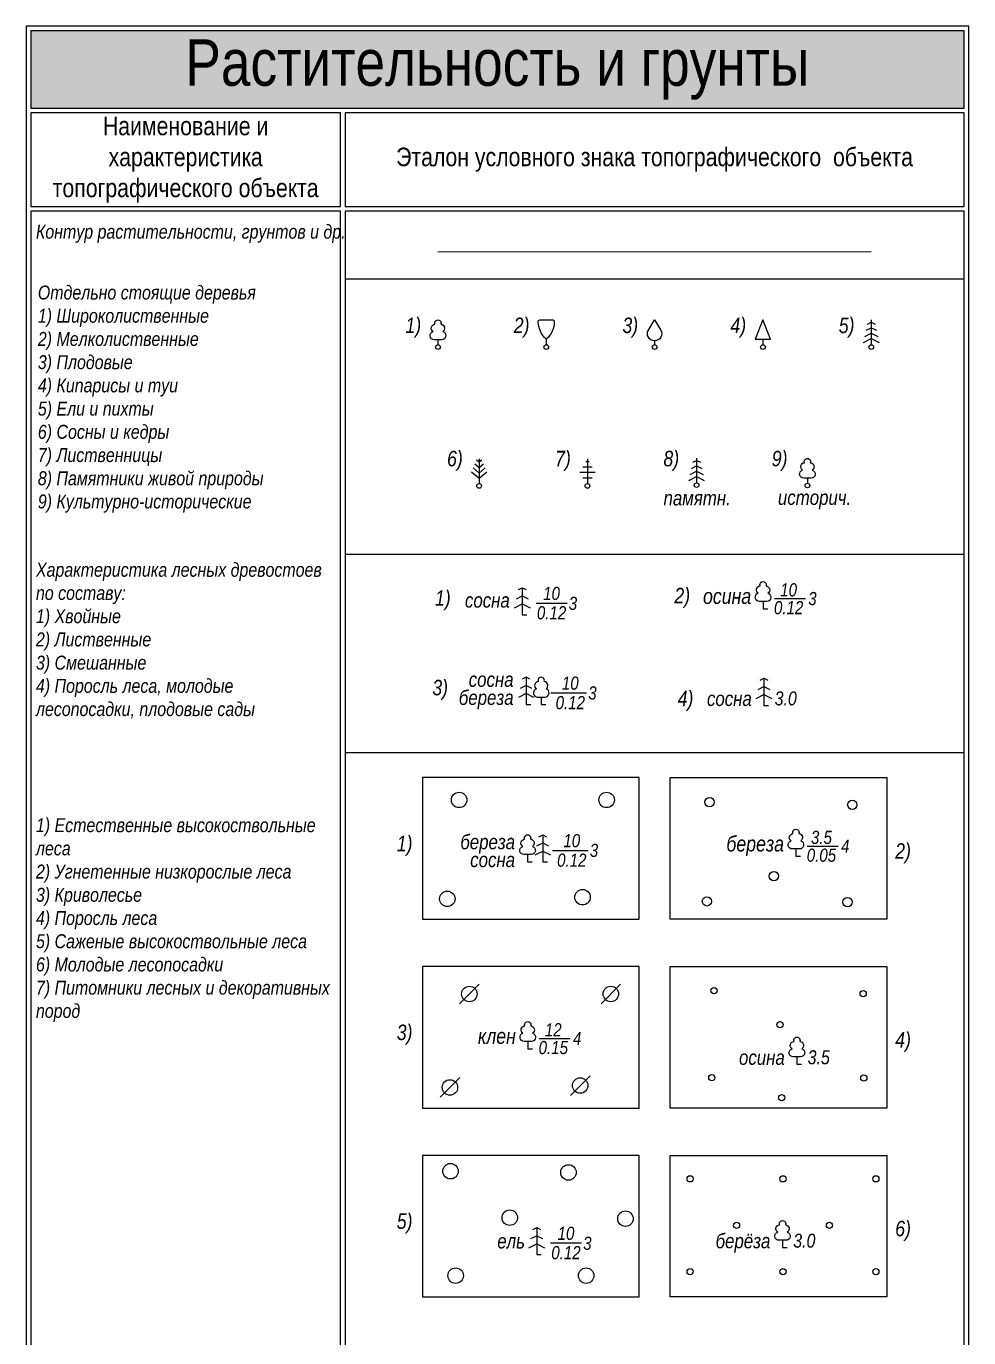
# Model space of a CAD drawing. Header units: metres. Extents: x -393 to 694, y -10 to 691.
# Drawn here: x 262.5 to 323.4, y 421.7 to 506.5 of the extents above; entities that cross this region are included whole.
import ezdxf
from ezdxf.enums import TextEntityAlignment as Align

# ---------------------------------------------------------------- set-up
doc = ezdxf.new("R2010")
doc.units = ezdxf.units.M
doc.linetypes.add('СП_Граница маскировки', pattern=[3, 0, -3])
doc.layers.add('18 Растительность и грунты', color=7, linetype='Continuous', lineweight=20)
doc.styles.add('СП_Д', font='ARIALNI.TTF')
doc.styles.add('СП_Р', font='ARIALN.TTF')
doc.linetypes.add('СП_10.1', pattern='A,0,[133,ltypeshp.shx,S=0.1,R=0,X=0,Y=0],-0.02,[133,ltypeshp.shx,S=0.06,R=0,X=0.02,Y=0],-0.02,[133,ltypeshp.shx,S=0.02,R=0,X=0.04,Y=0],-1.2', length=1.24)

# ---------------------------------------------------------------- blocks, each defined once
blk = doc.blocks.new('СП_10.7')
at = {"color": 0, "linetype": 'СП_Граница маскировки', "lineweight": 0}
blk.add_wipeout([(0, 1), (-0.71, 0.71), (-1, 0), (-0.71, -0.71), (0, -1), (0.71, -0.71), (1, 0), (0.71, 0.71)], dxfattribs=at)
at = {"color": 0, "linetype": 'ByBlock', "lineweight": -2}
blk.add_circle((0, 0), 1, dxfattribs=at)
blk = doc.blocks.new('СП_10.4')
at = {"color": 0, "linetype": 'СП_Граница маскировки', "lineweight": 0}
blk.add_wipeout([(0, 0.6), (-0.42, 0.42), (-0.6, 0), (-0.42, -0.42), (0, -0.6), (0.42, -0.42), (0.6, 0), (0.42, 0.42)], dxfattribs=at)
at = {"color": 0, "linetype": 'ByBlock', "lineweight": -2}
blk.add_circle((0, 0), 0.6, dxfattribs=at)
blk = doc.blocks.new('СП_10.5')
at = {"color": 0, "lineweight": -2}
blk.add_lwpolyline([(-1.27, -1.27), (1.27, 1.27)], dxfattribs=at)
blk.add_circle((0, 0), 1, dxfattribs=at)
blk = doc.blocks.new('СП_10.6')
at = {"color": 0, "linetype": 'ByBlock', "lineweight": -2}
blk.add_circle((0, 0), 0.4, dxfattribs=at)
blk = doc.blocks.new('*U866')
at = {"color": 0, "linetype": 'Continuous', "lineweight": -2}
blk.add_line((1.47, 1.33), (5.47, 1.33), dxfattribs=at)
at = {"color": 0, "linetype": 'ByBlock', "lineweight": -2}
blk.add_lwpolyline([(0, 0.95), (-0.47, 0.95, -0.870665), (-0.62, 2, -0.721398), (-0.38, 2.95, -1.460871), (0.38, 2.95, -0.721398), (0.62, 2, -0.870665), (0.47, 0.95)], format="xyb", close=True, dxfattribs=at)
blk.add_lwpolyline([(0, 0.95), (0, 0), (0.6, 0)], dxfattribs=at)
at = {"color": 0, "linetype": 'ByBlock', "lineweight": -2, "style": 'СП_Д'}
for tag, p in [('P1', (-1.53, 1.63)), ('P2', (-1.62, -1))]:
    blk.add_attdef(tag, text='', height=1.9, dxfattribs=at).set_placement(p, align=Align.RIGHT)
for tag, p in [('V', (3.3, 3.3)), ('T', (3.3, 1))]:
    blk.add_attdef(tag, text='', height=1.7, dxfattribs=at).set_placement(p, align=Align.TOP_CENTER)
blk.add_attdef('R', (5.84, 0.47), '', height=1.7, dxfattribs=at)
blk = doc.blocks.new('*U698')
at = {"color": 0, "linetype": 'ByBlock', "lineweight": -2}
for points in [[(-1.46, 3.25), (-1.96, 3.5), (-2.46, 3.25)], [(-1.96, 3.5), (-1.96, 0)], [(-1.21, 2.07), (-1.96, 2.45), (-2.71, 2.07)], [(-0.96, 0.9), (-1.96, 1.4), (-2.96, 0.9)], [(-1.96, 0), (-1.36, 0)], [(0, 0.95), (0, 0)], [(0, 0), (0.6, 0)], [(1.25, 1.49), (5.85, 1.49)]]:
    blk.add_lwpolyline(points, dxfattribs=at)
blk.add_lwpolyline([(0, 0.95), (0.47, 0.95, 0.870665), (0.62, 2, 0.721398), (0.38, 2.95, 1.460871), (-0.38, 2.95, 0.721398), (-0.62, 2, 0.870665), (-0.47, 0.95)], format="xyb", close=True, dxfattribs=at)
at = {"color": 0, "linetype": 'ByBlock', "lineweight": -2, "style": 'СП_Д'}
for tag, p in [('P2', (-3.58, 3.64)), ('P1', (-3.58, 1.33))]:
    blk.add_attdef(tag, text='', height=1.9, dxfattribs=at).set_placement(p, align=Align.RIGHT)
blk.add_attdef('V', text='', height=1.7, dxfattribs=at).set_placement((3.75, 1.9), align=Align.CENTER)
blk.add_attdef('R', (6.07, 0.64), '', height=1.7, dxfattribs=at)
blk.add_attdef('T', text='', height=1.7, dxfattribs=at).set_placement((3.75, 1.08), align=Align.TOP_CENTER)
blk = doc.blocks.new('*U697')
at = {"color": 0, "linetype": 'ByBlock', "lineweight": -2}
blk.add_lwpolyline([(-1.96, 0.95), (-2.43, 0.95, -0.870665), (-2.58, 2, -0.721398), (-2.34, 2.95, -1.460871), (-1.58, 2.95, -0.721398), (-1.34, 2, -0.870665), (-1.49, 0.95)], format="xyb", close=True, dxfattribs=at)
for points in [[(-0.5, 3.25), (0, 3.5), (0.5, 3.25)], [(0, 3.5), (0, 0)], [(-0.75, 2.07), (0, 2.45), (0.75, 2.07)], [(-1.96, 0.95), (-1.96, 0)], [(-1.96, 0), (-1.36, 0)], [(-1, 0.9), (0, 1.4), (1, 0.9)], [(0, 0), (0.6, 0)], [(1.25, 1.49), (5.85, 1.49)]]:
    blk.add_lwpolyline(points, dxfattribs=at)
at = {"color": 0, "linetype": 'ByBlock', "lineweight": -2, "style": 'СП_Д'}
for tag, p in [('P1', (-3.58, 1.64)), ('P2', (-3.58, -0.67))]:
    blk.add_attdef(tag, text='', height=1.9, dxfattribs=at).set_placement(p, align=Align.RIGHT)
blk.add_attdef('V', text='', height=1.7, dxfattribs=at).set_placement((3.75, 1.9), align=Align.CENTER)
blk.add_attdef('R', (6.07, 0.64), '', height=1.7, dxfattribs=at)
blk.add_attdef('T', text='', height=1.7, dxfattribs=at).set_placement((3.75, 1.08), align=Align.TOP_CENTER)
blk = doc.blocks.new('*U686')
at = {"color": 0, "linetype": 'ByBlock', "lineweight": -2}
blk.add_lwpolyline([(0, 0.95), (-0.47, 0.95, -0.870665), (-0.62, 2, -0.721398), (-0.38, 2.95, -1.460871), (0.38, 2.95, -0.721398), (0.62, 2, -0.870665), (0.47, 0.95)], format="xyb", close=True, dxfattribs=at)
blk.add_lwpolyline([(0, 0.95), (0, 0), (0.6, 0)], dxfattribs=at)
at = {"color": 0, "linetype": 'ByBlock', "lineweight": -2, "style": 'СП_Д'}
blk.add_attdef('P', text='', height=1.9, dxfattribs=at).set_placement((-1.57, -0.08), align=Align.RIGHT)
blk.add_attdef('V', (1.38, 0), '', height=1.8, dxfattribs=at)
blk = doc.blocks.new('*U730')
at = {"color": 0, "linetype": 'ByBlock', "lineweight": -2}
for points in [[(-0.5, 3.25), (0, 3.5), (0.5, 3.25)], [(0, 3.5), (0, 0), (0.6, 0)], [(-0.75, 2.07), (0, 2.45), (0.75, 2.07)], [(-1, 0.9), (0, 1.4), (1, 0.9)]]:
    blk.add_lwpolyline(points, dxfattribs=at)
at = {"color": 0, "linetype": 'ByBlock', "lineweight": -2, "style": 'СП_Д'}
blk.add_attdef('P', text='', height=1.9, dxfattribs=at).set_placement((-1.57, -0.08), align=Align.RIGHT)
blk.add_attdef('V', (1.38, 0), '', height=1.8, dxfattribs=at)
blk = doc.blocks.new('*U614')
at = {"color": 0, "linetype": 'ByBlock', "lineweight": -2}
blk.add_lwpolyline([(0, 0.95), (0, 0.3)], dxfattribs=at)
at = {"color": 0, "linetype": 'СП_Граница маскировки', "lineweight": 0}
blk.add_wipeout([(0, 0.95), (0.47, 0.95), (0.83, 1.08), (1.01, 1.41), (0.92, 1.78), (0.62, 2), (0.82, 2.25), (0.84, 2.57), (0.67, 2.83), (0.38, 2.95), (0.33, 3.32), (0, 3.5), (-0.33, 3.32), (-0.38, 2.95), (-0.67, 2.83), (-0.84, 2.57), (-0.82, 2.25), (-0.62, 2), (-0.92, 1.78), (-1.01, 1.41), (-0.83, 1.08), (-0.47, 0.95)], dxfattribs=at)
at = {"color": 0, "linetype": 'ByBlock', "lineweight": -2}
blk.add_lwpolyline([(0, 0.95), (-0.47, 0.95, -0.870665), (-0.62, 2, -0.721398), (-0.38, 2.95, -1.460871), (0.38, 2.95, -0.721398), (0.62, 2, -0.870665), (0.47, 0.95)], format="xyb", close=True, dxfattribs=at)
at = {"color": 0, "linetype": 'Continuous', "lineweight": -2}
blk.add_circle((0, 0), 0.3, dxfattribs=at)
blk = doc.blocks.new('*U715')
at = {"color": 0, "linetype": 'СП_Граница маскировки', "lineweight": 0}
blk.add_wipeout([(0, 0.8), (0.66, 1.07), (0.93, 1.73), (0.8, 2.2), (0, 3.5), (-0.8, 2.2), (-0.93, 1.73), (-0.66, 1.07)], dxfattribs=at)
at = {"color": 0, "linetype": 'ByBlock', "lineweight": -2}
blk.add_lwpolyline([(0, 0.8, -0.580323), (-0.8, 2.2), (0, 3.5), (0.8, 2.2, -0.580323)], format="xyb", close=True, dxfattribs=at)
blk.add_lwpolyline([(0, 0.8), (0, 0.3)], dxfattribs=at)
at = {"color": 0, "linetype": 'Continuous', "lineweight": -2}
blk.add_circle((0, 0), 0.3, dxfattribs=at)
blk = doc.blocks.new('*U716')
at = {"color": 0, "linetype": 'СП_Граница маскировки', "lineweight": 0}
blk.add_wipeout([(0, 3.5), (-1, 1), (1, 1)], dxfattribs=at)
at = {"color": 0, "linetype": 'ByBlock', "lineweight": -2}
blk.add_lwpolyline([(0, 3.5), (-1, 1), (1, 1), (0, 3.5)], close=True, dxfattribs=at)
blk.add_lwpolyline([(0, 1), (0, 0.3)], dxfattribs=at)
at = {"color": 0, "linetype": 'Continuous', "lineweight": -2}
blk.add_circle((0, 0), 0.3, dxfattribs=at)
blk = doc.blocks.new('*U717')
at = {"color": 0, "linetype": 'ByBlock', "lineweight": -2}
for points in [[(0, 3.5), (0, 0.3)], [(-0.83, 1.38), (0, 1.8), (0.83, 1.38)], [(-0.67, 2.17), (0, 2.5), (0.67, 2.17)], [(-0.5, 2.95), (0, 3.2), (0.5, 2.95)], [(-1, 0.6), (0, 1.1), (1, 0.6)]]:
    blk.add_lwpolyline(points, dxfattribs=at)
at = {"color": 0, "linetype": 'Continuous', "lineweight": -2}
blk.add_circle((0, 0), 0.3, dxfattribs=at)
blk = doc.blocks.new('*U719')
at = {"color": 0, "linetype": 'ByBlock', "lineweight": -2}
for points in [[(0, 3.5), (0, 0.3)], [(1, 1.79), (0, 0.95), (-1, 1.79)], [(0.78, 2.31), (0, 1.65), (-0.78, 2.31)], [(0.56, 2.82), (0, 2.35), (-0.56, 2.82)], [(0.34, 3.34), (0, 3.05), (-0.34, 3.34)]]:
    blk.add_lwpolyline(points, dxfattribs=at)
at = {"color": 0, "linetype": 'Continuous', "lineweight": -2}
blk.add_circle((0, 0), 0.3, dxfattribs=at)
blk = doc.blocks.new('*U718')
at = {"color": 0, "linetype": 'ByBlock', "lineweight": -2}
for points in [[(0, 3.5), (0, 0.3)], [(-1, 1.75), (1, 1.75)], [(-0.6, 2.45), (0.6, 2.45)], [(-0.2, 3.15), (0.2, 3.15)], [(-0.6, 1.05), (0.6, 1.05)]]:
    blk.add_lwpolyline(points, dxfattribs=at)
at = {"color": 0, "linetype": 'Continuous', "lineweight": -2}
blk.add_circle((0, 0), 0.3, dxfattribs=at)
blk = doc.blocks.new('*U820')
at = {"color": 0, "linetype": 'СП_Граница маскировки', "lineweight": 0}
blk.add_wipeout([(1.04, 3.3), (0.97, 2.65), (0.76, 2.04), (0.44, 1.48), (0, 1), (-0.44, 1.48), (-0.76, 2.04), (-0.97, 2.65), (-1.04, 3.3), (-0.98, 3.44), (-0.84, 3.5), (0.84, 3.5), (0.98, 3.44)], dxfattribs=at)
at = {"color": 0, "linetype": 'ByBlock', "lineweight": -2}
blk.add_lwpolyline([(1.04, 3.3, -0.211636), (0, 1, -0.211637), (-1.04, 3.3, -0.416626), (-0.84, 3.5), (0.84, 3.5, -0.416626)], format="xyb", close=True, dxfattribs=at)
blk.add_lwpolyline([(0, 1), (0, 0.3)], dxfattribs=at)
at = {"color": 0, "linetype": 'Continuous', "lineweight": -2}
blk.add_circle((0, 0), 0.3, dxfattribs=at)
blk = doc.blocks.new('*U870')
at = {"color": 0, "linetype": 'ByBlock', "lineweight": -2}
blk.add_line((1.78, 1.51), (5.78, 1.51), dxfattribs=at)
for points in [[(-0.5, 3.25), (0, 3.5), (0.5, 3.25)], [(0, 3.5), (0, 0), (0.6, 0)], [(-0.75, 2.07), (0, 2.45), (0.75, 2.07)], [(-1, 0.9), (0, 1.4), (1, 0.9)]]:
    blk.add_lwpolyline(points, dxfattribs=at)
at = {"color": 0, "linetype": 'ByBlock', "lineweight": -2, "style": 'СП_Д'}
blk.add_attdef('P', text='', height=1.9, dxfattribs=at).set_placement((-1.53, 1.63), align=Align.RIGHT)
blk.add_attdef('V', text='', height=1.7, dxfattribs=at).set_placement((3.78, 1.91), align=Align.CENTER)
blk.add_attdef('R', (6, 0.62), '', height=1.7, dxfattribs=at)
at = {"style": 'СП_Д'}
blk.add_attdef('P1', text='', height=1.9, dxfattribs=at).set_placement((-1.53, -0.67), align=Align.RIGHT)
at = {"color": 0, "linetype": 'ByBlock', "lineweight": -2, "style": 'СП_Д'}
blk.add_attdef('T', text='', height=1.7, dxfattribs=at).set_placement((3.78, 1.11), align=Align.TOP_CENTER)

msp = doc.modelspace()

# ---------------------------------------------------------------- hatches: boundary and pattern name
at = {"ltscale": 0.5, "true_color": 0x00fa00}
h = msp.add_hatch(color=3, dxfattribs=at)
h.dxf.hatch_style = 1
h.paths.add_polyline_path([(262.8, 501.192), (323.1, 501.192), (323.1, 506.192), (262.8, 506.192)])

# ---------------------------------------------------------------- linework, layer by layer
at = {"ltscale": 0.5}
for points in [[(262.8, 501.192), (323.1, 501.192), (323.1, 506.192), (262.8, 506.192)], [(262.8, 494.841), (282.8, 494.841), (282.8, 500.892), (262.8, 500.892)], [(283.1, 494.841), (323.1, 494.841), (323.1, 500.892), (283.1, 500.892)], [(262.8, 311.802), (282.8, 311.802), (282.8, 494.541), (262.8, 494.541)]]:
    msp.add_lwpolyline(points, close=True, dxfattribs=at)
at = {"color": 253, "ltscale": 0.5}
for points in [[(283.1, 490.17), (323.1, 490.17)], [(283.101, 472.367), (323.101, 472.367)], [(283.1, 459.553), (323.1, 459.553)]]:
    msp.add_lwpolyline(points, dxfattribs=at)
at = {"layer": '18 Растительность и грунты', "linetype": 'СП_10.1', "ltscale": 0.5, "flags": 128}
msp.add_lwpolyline([(289.1, 491.919), (317.1, 491.939)], dxfattribs=at)
for points in [[(288.1, 436.579), (302.1, 436.579), (302.1, 445.731), (288.1, 445.731)], [(318.1, 436.579), (304.1, 436.579), (304.1, 445.731), (318.1, 445.731)], [(318.1, 424.377), (304.1, 424.377), (304.1, 433.528), (318.1, 433.528)]]:
    msp.add_lwpolyline(points, close=True, dxfattribs=at)

# ---------------------------------------------------------------- block references
at = {"layer": '18 Растительность и грунты', "color": 0, "linetype": 'Continuous', "lineweight": 20, "xscale": 0.5, "yscale": 0.5, "zscale": 0.5}
for name, p in [('*U614', (289.1, 485.761)), ('*U820', (296.1, 485.761)), ('*U715', (303.1, 485.761)), ('*U716', (310.1, 485.761)), ('*U717', (317.1, 485.761)), ('*U719', (291.763, 476.79)), ('*U718', (298.763, 476.79)), ('*U717', (305.814, 476.836)), ('СП_10.7', (290.468, 456.495)), ('СП_10.7', (300, 456.495)), ('СП_10.4', (306.654, 456.351)), ('СП_10.4', (315.874, 456.18)), ('СП_10.4', (310.807, 451.567)), ('СП_10.7', (289.708, 450.103)), ('СП_10.7', (298.447, 450.206)), ('СП_10.4', (306.483, 449.939)), ('СП_10.4', (315.568, 449.89)), ('СП_10.5', (291.134, 443.957)), ('СП_10.5', (300.273, 443.957)), ('СП_10.6', (306.943, 444.166)), ('СП_10.6', (316.577, 443.978)), ('СП_10.6', (311.208, 441.976)), ('СП_10.5', (289.876, 437.914)), ('СП_10.5', (298.293, 438.038)), ('СП_10.6', (306.797, 438.548)), ('СП_10.6', (316.62, 438.527)), ('СП_10.6', (311.314, 437.249)), ('СП_10.7', (289.915, 432.502)), ('СП_10.7', (297.535, 432.423)), ('СП_10.6', (305.397, 432.009)), ('СП_10.6', (311.397, 432.009)), ('СП_10.6', (317.397, 432.009)), ('СП_10.7', (293.742, 429.497)), ('СП_10.7', (301.218, 429.432)), ('СП_10.6', (308.397, 429.009)), ('СП_10.6', (314.397, 429.009)), ('СП_10.7', (290.246, 425.754)), ('СП_10.7', (298.678, 425.754)), ('СП_10.6', (305.397, 426.009)), ('СП_10.6', (311.397, 426.009)), ('СП_10.6', (317.397, 426.009))]:
    msp.add_blockref(name, p, dxfattribs=at)
at = {"layer": '18 Растительность и грунты', "color": 0, "linetype": 'Continuous', "lineweight": 20}
ref = msp.add_blockref('*U866', (310.11, 468.847), dxfattribs=dict(at, xscale=0.5, yscale=0.5, zscale=0.5))
ref.add_attrib('V', '10', dxfattribs={"layer": '0', "color": 0, "linetype": 'ByBlock', "lineweight": -2, "height": 0.85, "style": 'СП_Д'}).set_placement((311.76, 470.497), align=Align.TOP_CENTER)
ref.add_attrib('T', '0.12', dxfattribs={"layer": '0', "color": 0, "linetype": 'ByBlock', "lineweight": -2, "height": 0.85, "style": 'СП_Д'}).set_placement((311.76, 469.347), align=Align.TOP_CENTER)
ref.add_attrib('R', '3', (313.029, 469.082), dxfattribs={"layer": '0', "color": 0, "linetype": 'ByBlock', "lineweight": -2, "height": 0.85, "style": 'СП_Д'})
ref.add_attrib('P1', 'осина', dxfattribs={"layer": '0', "color": 0, "linetype": 'ByBlock', "lineweight": -2, "height": 1, "style": 'СП_Д'}).set_placement((309.343, 469.161), align=Align.RIGHT)
ref = msp.add_blockref('*U870', (294.552, 468.46), dxfattribs=dict(at, xscale=0.5, yscale=0.5, zscale=0.5))
ref.add_attrib('V', '10', dxfattribs={"layer": '0', "color": 0, "linetype": 'ByBlock', "lineweight": -2, "height": 0.85, "style": 'СП_Д'}).set_placement((296.443, 469.415), align=Align.CENTER)
ref.add_attrib('T', '0.12', dxfattribs={"layer": '0', "color": 0, "linetype": 'ByBlock', "lineweight": -2, "height": 0.85, "style": 'СП_Д'}).set_placement((296.443, 469.015), align=Align.TOP_CENTER)
ref.add_attrib('R', '3', (297.552, 468.771), dxfattribs={"layer": '0', "color": 0, "linetype": 'ByBlock', "lineweight": -2, "height": 0.85, "style": 'СП_Д'})
ref.add_attrib('P', 'сосна', dxfattribs={"layer": '0', "color": 0, "linetype": 'ByBlock', "lineweight": -2, "height": 0.95, "style": 'СП_Д'}).set_placement((293.745, 468.923), align=Align.RIGHT)
ref = msp.add_blockref('*U698', (295.778, 462.668), dxfattribs=dict(at, xscale=0.5, yscale=0.5, zscale=0.5))
ref.add_attrib('V', '10', dxfattribs={"layer": '0', "color": 0, "linetype": 'ByBlock', "lineweight": -2, "height": 0.85, "style": 'СП_Д'}).set_placement((297.653, 463.618), align=Align.CENTER)
ref.add_attrib('T', '0.12', dxfattribs={"layer": '0', "color": 0, "linetype": 'ByBlock', "lineweight": -2, "height": 0.85, "style": 'СП_Д'}).set_placement((297.653, 463.208), align=Align.TOP_CENTER)
ref.add_attrib('R', '3', (298.812, 462.986), dxfattribs={"layer": '0', "color": 0, "linetype": 'ByBlock', "lineweight": -2, "height": 0.85, "style": 'СП_Д'})
ref.add_attrib('P1', 'береза', dxfattribs={"layer": '0', "color": 0, "linetype": 'ByBlock', "lineweight": -2, "height": 0.95, "style": 'СП_Д'}).set_placement((293.99, 462.632), align=Align.RIGHT)
ref.add_attrib('P2', 'сосна', dxfattribs={"layer": '0', "color": 0, "linetype": 'ByBlock', "lineweight": -2, "height": 0.95, "style": 'СП_Д'}).set_placement((293.99, 463.801), align=Align.RIGHT)
at = {"layer": '18 Растительность и грунты', "color": 0, "linetype": 'Continuous', "lineweight": 20, "ltscale": 2, "xscale": 0.5, "yscale": 0.5, "zscale": 0.5}
for name, p, values in [('*U730', (310.166, 462.605), {'V': '3.0', 'P': 'сосна'}), ('*U686', (312.298, 439.416), {'V': '3.5', 'P': 'оcина'}), ('*U686', (311.366, 427.562), {'V': '3.0', 'P': 'берёза'})]:
    msp.add_blockref(name, p, dxfattribs=at).add_auto_attribs(values)
at = {"layer": '18 Растительность и грунты', "color": 0, "linetype": 'Continuous', "lineweight": 20, "xscale": 0.5, "yscale": 0.5, "zscale": 0.5}
msp.add_blockref('*U697', (295.875, 452.488), dxfattribs=at).add_auto_attribs({'V': '10', 'T': '0.12', 'R': '3', 'P1': 'береза', 'P2': 'сосна'})
at = {"layer": '18 Растительность и грунты', "color": 0, "linetype": 'Continuous', "lineweight": 20}
ref = msp.add_blockref('*U866', (312.23, 452.85), dxfattribs=dict(at, xscale=0.5, yscale=0.5, zscale=0.5))
ref.add_attrib('V', '3.5', dxfattribs={"layer": '0', "color": 0, "linetype": 'ByBlock', "lineweight": -2, "height": 0.85, "style": 'СП_Д'}).set_placement((313.88, 454.5), align=Align.TOP_CENTER)
ref.add_attrib('T', '0.05', dxfattribs={"layer": '0', "color": 0, "linetype": 'ByBlock', "lineweight": -2, "height": 0.85, "style": 'СП_Д'}).set_placement((313.88, 453.35), align=Align.TOP_CENTER)
ref.add_attrib('R', '4', (315.149, 453.086), dxfattribs={"layer": '0', "color": 0, "linetype": 'ByBlock', "lineweight": -2, "height": 0.85, "style": 'СП_Д'})
ref.add_attrib('P1', 'береза', dxfattribs={"layer": '0', "color": 0, "linetype": 'ByBlock', "lineweight": -2, "height": 1, "style": 'СП_Д'}).set_placement((311.463, 453.165), align=Align.RIGHT)
ref = msp.add_blockref('*U866', (294.905, 440.418), dxfattribs=dict(at, xscale=0.5, yscale=0.5, zscale=0.5))
ref.add_attrib('V', '12', dxfattribs={"layer": '0', "color": 0, "linetype": 'ByBlock', "lineweight": -2, "height": 0.85, "style": 'СП_Д'}).set_placement((296.555, 442.068), align=Align.TOP_CENTER)
ref.add_attrib('T', '0.15', dxfattribs={"layer": '0', "color": 0, "linetype": 'ByBlock', "lineweight": -2, "height": 0.85, "style": 'СП_Д'}).set_placement((296.555, 440.918), align=Align.TOP_CENTER)
ref.add_attrib('R', '4', (297.824, 440.653), dxfattribs={"layer": '0', "color": 0, "linetype": 'ByBlock', "lineweight": -2, "height": 0.85, "style": 'СП_Д'})
ref.add_attrib('P1', 'клен', dxfattribs={"layer": '0', "color": 0, "linetype": 'ByBlock', "lineweight": -2, "height": 1, "style": 'СП_Д'}).set_placement((294.138, 440.732), align=Align.RIGHT)

# ---------------------------------------------------------------- texts
at = {"color": 212, "lineweight": 13, "true_color": 0xe000e0, "style": 'СП_Д'}
for s, p in [('1)', (286.999, 486.664)), ('2)', (293.999, 486.664)), ('3)', (301.02, 486.664)), ('4)', (307.999, 486.664)), ('5)', (314.999, 486.664)), ('6)', (289.691, 478.054)), ('7)', (296.671, 478.054)), ('8)', (303.671, 478.054)), ('9)', (310.671, 478.054)), ('1)', (288.908, 469.038)), ('2)', (304.379, 469.205)), ('3)', (288.736, 463.254)), ('4)', (304.591, 462.553)), ('1)', (286.439, 453.178)), ('2)', (318.645, 452.699)), ('3)', (286.439, 440.975)), ('4)', (318.645, 440.496)), ('5)', (286.439, 428.773)), ('6)', (318.645, 428.294))]:
    msp.add_text(s, height=1, dxfattribs=at).set_placement(p)
at = {"color": 7, "lineweight": 13}
for s, insert, char_height, width, attachment_point, style in [('Растительность и грунты', (292.95, 503.692), 3, 60.3, 5, 'СП_Р'), ('Наименование и характеристика топографического объекта', (272.8, 497.866), 1.2, 20, 5, 'СП_Р'), ('Эталон условного знака топографического  объекта ', (303.1, 497.866), 1.2, 40, 5, 'СП_Р'), ('Контур растительности, грунтов и др.', (263.128, 493.665), 0.9, 19.01215, 1, 'СП_Д'), ('Отдельно стоящие деревья \\P1) Широколиственные \\P2) Мелколиственные \\P3) Плодовые \\P4) Кипарисы и туи \\P5) Ели и пихты \\P6) Сосны и кедры \\P7) Лиственницы \\P8) Памятники живой природы \\P9) Культурно-исторические ', (263.251, 489.734), 0.9, 19.01215, 1, 'СП_Д'), ('Характеристика лесных древостоев по составу: \\P1) Хвойные \\P2) Лиственные \\P3) Смешанные \\P4) Поросль леса, молодые лесопосадки, плодовые сады\\P\\P\\P\\P\\P1) Естественные высокоствольные леса \\P2) Угнетенные низкорослые леса \\P3) Криволесье \\P4) Поросль леса \\P5) Саженые высокоствольные леса \\P6) Молодые лесопосадки \\P7) Питомники лесных и декоративных пород', (263.128, 471.818), 0.9, 19.01215, 1, 'СП_Д')]:
    msp.add_mtext(s, dxfattribs=dict(at, insert=insert, char_height=char_height, width=width, attachment_point=attachment_point, style=style))
at = {"layer": '18 Растительность и грунты', "ltscale": 0.5, "char_height": 0.95, "attachment_point": 5, "style": 'СП_Д'}
for s, insert in [('памятн.', (305.85, 475.995)), ('историч.', (313.437, 475.893))]:
    msp.add_mtext(s, dxfattribs=dict(at, insert=insert))

# ---------------------------------------------------------------- next in the draw order: linework, layer by layer
at = {"color": 0, "linetype": 'Continuous', "ltscale": 0.5}
msp.add_lwpolyline([(262.5, 311.502), (323.4, 311.502), (323.4, 506.492), (262.5, 506.492)], close=True, dxfattribs=at)
at = {"ltscale": 0.5}
msp.add_lwpolyline([(283.1, 311.802), (323.1, 311.802), (323.1, 494.541), (283.1, 494.541)], close=True, dxfattribs=at)
at = {"layer": '18 Растительность и грунты', "linetype": 'СП_10.1', "ltscale": 0.5, "flags": 128}
for points in [[(288.1, 448.782), (302.1, 448.782), (302.1, 457.934), (288.1, 457.934)], [(318.1, 448.782), (304.1, 448.782), (304.1, 457.934), (318.1, 457.934)], [(288.1, 424.377), (302.1, 424.377), (302.1, 433.528), (288.1, 433.528)]]:
    msp.add_lwpolyline(points, close=True, dxfattribs=at)

# ---------------------------------------------------------------- next in the draw order: block references
at = {"layer": '18 Растительность и грунты', "color": 0, "linetype": 'Continuous', "lineweight": 20}
ref = msp.add_blockref('*U870', (295.482, 427.11), dxfattribs=dict(at, xscale=0.5, yscale=0.5, zscale=0.5))
ref.add_attrib('V', '10', dxfattribs={"layer": '0', "color": 0, "linetype": 'ByBlock', "lineweight": -2, "height": 0.85, "style": 'СП_Д'}).set_placement((297.373, 428.065), align=Align.CENTER)
ref.add_attrib('T', '0.12', dxfattribs={"layer": '0', "color": 0, "linetype": 'ByBlock', "lineweight": -2, "height": 0.85, "style": 'СП_Д'}).set_placement((297.373, 427.665), align=Align.TOP_CENTER)
ref.add_attrib('R', '3', (298.483, 427.421), dxfattribs={"layer": '0', "color": 0, "linetype": 'ByBlock', "lineweight": -2, "height": 0.85, "style": 'СП_Д'})
ref.add_attrib('P1', 'ель', dxfattribs={"layer": '0', "height": 0.95, "style": 'СП_Д'}).set_placement((294.726, 427.512), align=Align.RIGHT)

# ---------------------------------------------------------------- next in the draw order: block references
at = {"layer": '18 Растительность и грунты', "color": 0, "linetype": 'Continuous', "lineweight": 20, "xscale": 0.5, "yscale": 0.5, "zscale": 0.5}
msp.add_blockref('*U614', (312.973, 476.814), dxfattribs=at)

doc.saveas('drawing.dxf')
